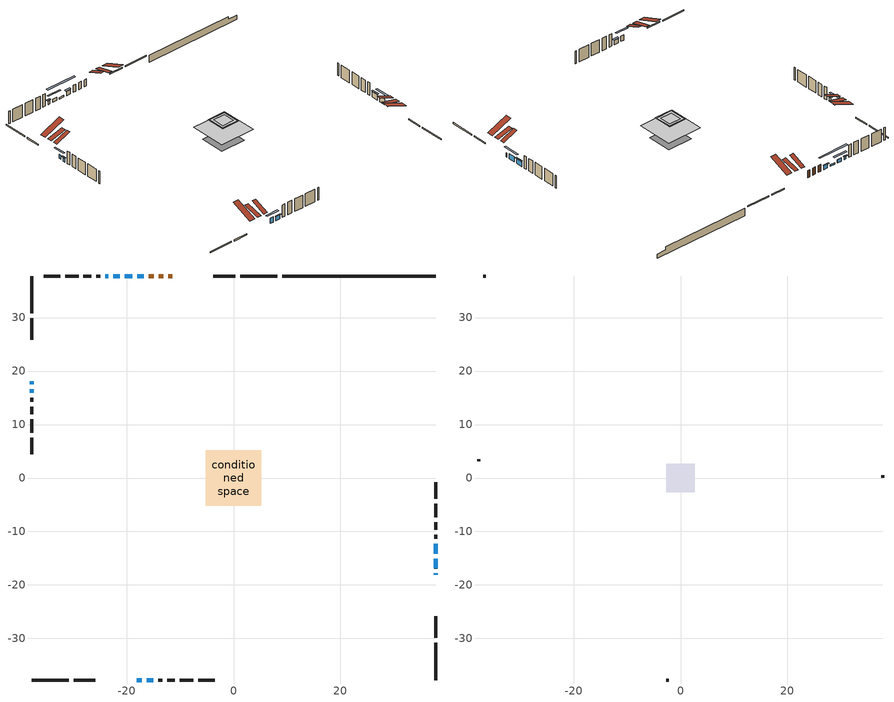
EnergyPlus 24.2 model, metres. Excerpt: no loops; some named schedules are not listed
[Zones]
conditioned space
 floor outside (Floor1 construction): -2.36,-2.36 -2.36,2.36 2.36,2.36 2.36,-2.36 z0.61
 floor adiabatic (AdiabaticFloorConstruction): -5.15,-5.15 -5.15,5.15 5.15,5.15 5.15,-5.15 z1.83
 floor foundation (Slab1 construction): -3.67,-3.5 -3.67,3.5 3.67,3.5 3.67,-3.5 z-1.52
 wall outside (RimJoist1 construction): 8.19,37.77 1.22,37.77 / -37.77,-37.77 -30.8,-37.77 / -37.77,37.77 -37.77,30.8 / 37.77,-37.77 37.77,-30.8 z0.61:0.91
 wall outside (RimJoist2 construction): 0.29,37.77 -3.77,37.77 / -29.87,-37.77 -25.81,-37.77 / -37.77,29.87 -37.77,25.81 / 37.77,-29.87 37.77,-25.81 z0.61:0.91
 wall outside (AdiabaticWallConstruction 1): -11.47,37.77 -12.18,37.77 / -13.11,37.77 -14,37.77 / -14.93,37.77 -15.82,37.77 z0.61:2.64
 wall outside (AdiabaticWallConstruction): -16.74,37.77 -17.97,37.77 / -37.77,18.11 -37.77,17.49 / -16.26,-37.77 -15.04,-37.77 / -37.77,16.57 -37.77,15.96 / 37.77,-18.11 37.77,-17.85 z0.61:1.83; -18.11,-37.77 -17.19,-37.77 z0.61:2.14; -18.89,37.77 -20.32,37.77 z0.61:1.07; 37.77,-16.92 37.77,-15.09 / 37.77,-14.16 37.77,-12.33 z0.61:2.13; -21.24,37.77 -22.47,37.77 / -23.39,37.77 -24,37.77 z0.61:1.58
 wall outside (Wall1 construction): -24.93,37.77 -25.7,37.77 / -14.11,-37.77 -13.35,-37.77 / -37.77,15.03 -37.77,14.26 / 37.77,-11.41 37.77,-10.64 z0.61:4.27
 wall outside (Wall2 construction): -26.63,37.77 -28.05,37.77 / -12.42,-37.77 -10.99,-37.77 / -37.77,13.33 -37.77,11.91 / 37.77,-9.71 37.77,-8.28 z0.61:4.27
 wall outside (Wall3 construction): -28.98,37.77 -31.49,37.77 / -10.06,-37.77 -7.55,-37.77 / -37.77,10.98 -37.77,8.47 / 37.77,-7.36 37.77,-4.84 z0.61:4.27
 wall outside (Wall4 construction): -32.42,37.77 -35.5,37.77 / -6.62,-37.77 -3.55,-37.77 / -37.77,7.54 -37.77,4.46 / 37.77,-3.91 37.77,-0.84 z0.61:4.27
 wall foundation (FoundationWall1 construction): 9.12,37.77,-1.52 9.12,37.77,0.61 34.91,37.77,0.61 34.91,37.77,-0.25 37.77,37.77,-0.25 37.77,37.77,-1.52
 window (WindowConstruction): -16.75,37.77 -17.96,37.77 z0.61:1.83
 window (WindowConstruction 7): -18.11,-37.77 -17.19,-37.77 z0.61:2.13
 window (WindowConstruction 8): -37.77,18.11 -37.77,17.5 z0.61:1.83
 window (WindowConstruction 10): -18.89,37.77 -20.32,37.77 z0.61:1.07
 window (WindowConstruction 1): -16.26,-37.77 -15.04,-37.77 z0.61:1.83
 window (WindowConstruction 2): -37.77,16.57 -37.77,15.96 z0.61:1.83
 window (WindowConstruction 9): 37.77,-18.11 37.77,-17.85 z0.61:1.83
 window (WindowConstruction 3): 37.77,-16.92 37.77,-15.09 z0.61:2.13
 window (WindowConstruction 4): 37.77,-14.16 37.77,-12.33 z0.61:2.13
 window (WindowConstruction 5): -21.24,37.77 -22.46,37.77 z0.61:1.58
 window (WindowConstruction 6): -23.39,37.77 -24,37.77 z0.61:1.58
 door (Door): -11.48,37.77 -12.18,37.77 z0.61:2.64
 door (Door 1): -13.11,37.77 -14,37.77 z0.61:2.64
 door (Door 2): -14.93,37.77 -15.82,37.77 z0.61:2.64
 ceiling adiabatic (AdiabaticFloorConstruction): 5.15,-5.15 5.15,5.15 -5.15,5.15 -5.15,-5.15 z1.83
 roof outside (Roof5 construction): -10.55,37.77,4.27 -10.55,33.5,6.05 -9.39,33.5,6.05 -9.39,37.77,4.27; -19.03,-37.77,4.27 -19.03,-33.5,6.05 -20.19,-33.5,6.05 -20.19,-37.77,4.27; -37.77,19.03,4.27 -33.5,19.03,6.05 -33.5,20.19,6.05 -37.77,20.19,4.27; 37.77,-19.03,4.27 33.5,-19.03,6.05 33.5,-20.19,6.05 37.77,-20.19,4.27
attic - vented
 floor to conditioned space (Floor2 construction Reversed): -1.7,-1.7 -1.7,1.7 1.7,1.7 1.7,-1.7 z4.27
 floor to conditioned space (Floor3 construction Reversed): -2.36,-2.36 -2.36,2.36 2.36,2.36 2.36,-2.36 z4.27
 floor to conditioned space (Floor4 construction Reversed): -2.64,-2.64 -2.64,2.64 2.64,2.64 2.64,-2.64 z4.27
 wall outside (Wall5 construction): -36.43,37.77 -36.84,37.77 / -2.62,-37.77 -2.2,-37.77 / -37.77,3.53 -37.77,3.12 / 37.77,0.09 37.77,0.5 z0.61:4.27
 roof outside (Roof1 construction): -6.33,37.77,4.27 -6.33,31.73,6.78 -4.7,31.73,6.78 -4.7,37.77,4.27; -23.25,-37.77,4.27 -23.25,-31.73,6.78 -24.88,-31.73,6.78 -24.88,-37.77,4.27; -37.77,23.25,4.27 -31.73,23.25,6.78 -31.73,24.88,6.78 -37.77,24.88,4.27; 37.77,-23.25,4.27 31.73,-23.25,6.78 31.73,-24.88,6.78 37.77,-24.88,4.27
 roof outside (Roof2 construction): -8.46,37.77,4.27 -8.46,33.12,5.43 -7.26,33.12,5.43 -7.26,37.77,4.27; -21.12,-37.77,4.27 -21.12,-33.12,5.43 -22.32,-33.12,5.43 -22.32,-37.77,4.27; -37.77,21.12,4.27 -33.12,21.12,5.43 -33.12,22.32,5.43 -37.77,22.32,4.27; 37.77,-21.12,4.27 33.12,-21.12,5.43 33.12,-22.32,5.43 37.77,-22.32,4.27
shading: -18.17,37.77 -16.54,37.77 -16.54,38.18 -18.17,38.18 z2.03; -15.77,-37.77 -19.53,-37.77 -19.53,-38.18 -15.77,-38.18 z3.55; -37.77,16.08 -37.77,19.53 -38.18,19.53 -38.18,16.08 z3.25; -24.17,37.77 -15.03,37.77 -15.03,38.18 -24.17,38.18 z4.93; -14.84,-37.77 -16.46,-37.77 -16.46,-38.18 -14.84,-38.18 z2.03; -37.77,15.76 -37.77,16.77 -38.18,16.77 -38.18,15.76 z2.03; 37.77,-13.67 37.77,-18.34 38.18,-18.34 38.18,-13.67 z3.55; 37.77,-12.13 37.77,-14.36 38.18,-14.36 38.18,-12.13 z2.34; -23.88,37.77 -19.82,37.77 -19.82,38.18 -23.88,38.18 z3; -24.2,37.77 -23.19,37.77 -23.19,38.18 -24.2,38.18 z1.78
[Building]
Building 1: Terrain=Suburbs
[Site:Location]
Halifax Intl AP_NS: Latitude {deg}=44.88; Longitude {deg}=-63.51; Time Zone {hr}=-4; Elevation {m}=145; Keep Site Location Information=Yes
[Site:GroundTemperature:Shallow]
3.15511, 1.33576, 1.19006, 2.05344, 5.51939, 8.9692, 11.96, 13.8546, 14.0156, 12.4746, 9.56009, 6.2161
[Site:WaterMainsTemperature]
Calculation Method=Schedule; Temperature Schedule=mains temperature schedule
[Material] Roughness=Rough; Thermal Absorptance=0.9
Name | Thickness {m} | Conductivity {W/m-K} | Density {kg/m3} | Specific Heat {J/kg-K} | Solar Absorptance | Visible Absorptance
asphalt or fiberglass shingles | 0.00635 | 0.162714 | 1121.4 | 1465.45 | 0.4 | 0.4
ceiling loosefill ins | 0.254 | 0.0480833 | 16.02 | 1046.75 | 0.7 | 0.7
ceiling stud and cavity | 0.1397 | 0.502125 | 65.682 | 1177.47 | 0.7 | 0.7
ceiling stud and cavity 1 | 0.1397 | 0.283345 | 65.682 | 1177.47 | 0.7 | 0.7
ceiling stud and cavity 2 | 0.1397 | 0.0803822 | 65.682 | 1177.47 | 0.7 | 0.7
concrete 4.0 in. | 0.1016 | 1.803125 | 2242.8 | 837.4 | 0.7 | 0.7
concrete 8.0 in. | 0.2032 | 1.803125 | 2242.8 | 837.4 | 0.7 | 0.7
door material | 0.04445 | 0.0451087 | 512.64 | 1214.23 | 0.7 | 0.7
door material 1 | 0.04445 | 0.188738 | 512.64 | 1214.23 | 0.7 | 0.7
exterior vertical ins | 0.0369022 | 0.029427 | 32.04 | 1214.23 | 0.7 | 0.7
floor covering | 0.0127 | 0.0433444 | 54.468 | 1339.84 | 0.6 | 0.6
floor rigid ins; rim joist rigid ins; wall rigid ins | 0.051816 | 0.029427 | 32.04 | 1214.23 | 0.7 | 0.7
floor rigid ins 1; wall rigid ins 1 | 0.512978 | 0.029427 | 32.04 | 1214.23 | 0.7 | 0.7
floor stud and cavity | 0.1397 | 0.101689 | 92.3553 | 1139.71 | 0.7 | 0.7
floor stud and cavity 1 | 0.1397 | 1.75129 | 37.0049 | 1207.88 | 0.7 | 0.7
furniture material conditioned space 1 | 0.1524 | 0.115458 | 640.8 | 1214.23 | 0.6 | 0.6
gypsum board | 0.0127 | 0.160291 | 801 | 837.4 | 0.6 | 0.6
gypsum board 1 | 0.0127 | 0.160291 | 801 | 837.4 | 0.7 | 0.7
osb sheathing 0.5 in. | 0.0127 | 0.115458 | 512.64 | 1214.23 | 0.7 | 0.7
osb sheathing 0.75 in. | 0.01905 | 0.115458 | 512.64 | 1214.23 | 0.7 | 0.7
osb sheathing 2.0 in. | 0.0508 | 0.115458 | 512.64 | 1214.23 | 0.7 | 0.7
rim joist stud and cavity | 0.0508 | 0.177588 | 50.32683 | 1063.81 | 0.6 | 0.6
rim joist stud and cavity 1 | 0.0508 | 0.031373 | 125.044 | 1163.47 | 0.6 | 0.6
roof stud and cavity | 0.2032 | 0.688965 | 78.34581 | 1123.46 | 0.7 | 0.7
wall stud and cavity | 0.1397 | 0.197362 | 139.0536 | 1170.24 | 0.7 | 0.7
wall stud and cavity 1 | 0.1397 | 0.39278 | 139.0536 | 1170.24 | 0.7 | 0.7
wall stud and cavity 2 | 0.1397 | 0.0735294 | 139.0536 | 1170.24 | 0.7 | 0.7
wall stud and cavity 3 | 0.1397 | 0.201882 | 139.0536 | 1170.24 | 0.7 | 0.7
wall stud and cavity 4 | 0.0889 | 6.9971 | 50.32683 | 1063.81 | 0.6 | 0.6
wall stud and cavity 5 | 0.0889 | 0.380278 | 52.3479 | 1209.89 | 0.7 | 0.7
wall stud and cavity 6 | 0.0889 | 0.391764 | 83.0341 | 1211.67 | 0.7 | 0.7
wood siding | 0.0254 | 0.102417 | 544.68 | 1172.36 | 0.4 | 0.4
wood siding 1 | 0.00254 | 0.102417 | 544.68 | 1172.36 | 0.4 | 0.4
wood siding 2; wood siding 3; wood siding 4 | 0.0254 | 0.102417 | 544.68 | 1172.36 | 0.7 | 0.7
[WindowMaterial:SimpleGlazingSystem]
Name | U-Factor {W/m2-K} | Solar Heat Gain Coefficient
WindowMaterial | 2.98606 | 0.56
WindowMaterial 1 | 3.01842 | 0.5
WindowMaterial 2 | 2.89408 | 0.69
WindowMaterial 3 | 3.034891 | 0.47
WindowMaterial 4 | 2.97868 | 0.56
WindowMaterial 5 | 3.01161 | 0.56
WindowMaterial 6 | 2.75326 | 0.44
[Construction]
AdiabaticFloorConstruction: floor stud and cavity 1, floor rigid ins 1, osb sheathing 0.75 in., floor covering
AdiabaticWallConstruction: wood siding 3, wall rigid ins 1, wall stud and cavity 5, gypsum board
AdiabaticWallConstruction 1: wood siding 4, wall rigid ins 1, wall stud and cavity 5, gypsum board
Door: door material
Door 1; Door 2: door material 1
Floor1 construction: floor stud and cavity, floor rigid ins, osb sheathing 0.75 in., floor covering
Floor2 construction Reversed: gypsum board, ceiling stud and cavity, ceiling loosefill ins
Floor3 construction Reversed: gypsum board, ceiling stud and cavity 1, ceiling loosefill ins
Floor4 construction Reversed: gypsum board, ceiling stud and cavity 2
FoundationWall1 construction: concrete 8.0 in., gypsum board 1
furniture construction conditioned space 1: furniture material conditioned space 1
PartitionWallConstruction: gypsum board, wall stud and cavity 6, gypsum board
RimJoist1 construction: wood siding 2, rim joist stud and cavity
RimJoist2 construction: wood siding 2, rim joist rigid ins, osb sheathing 2.0 in., rim joist stud and cavity 1
Roof1 construction; Roof2 construction: asphalt or fiberglass shingles
Roof5 construction: asphalt or fiberglass shingles, osb sheathing 0.75 in., roof stud and cavity, gypsum board
Slab1 construction: concrete 4.0 in.
Wall1 construction: wood siding, osb sheathing 0.5 in., wall stud and cavity, gypsum board
Wall2 construction: wood siding, wall rigid ins, osb sheathing 0.5 in., wall stud and cavity 1, gypsum board
Wall3 construction: wood siding, osb sheathing 0.5 in., wall stud and cavity 2, gypsum board
Wall4 construction: wood siding, osb sheathing 0.5 in., wall stud and cavity 3, gypsum board
Wall5 construction: wood siding 1, wall stud and cavity 4
WindowConstruction; WindowConstruction 1: WindowMaterial
WindowConstruction 10: WindowMaterial 6
WindowConstruction 2; WindowConstruction 8: WindowMaterial 1
WindowConstruction 3; WindowConstruction 4: WindowMaterial 2
WindowConstruction 5; WindowConstruction 6: WindowMaterial 3
WindowConstruction 7: WindowMaterial 4
WindowConstruction 9: WindowMaterial 5
[Zone] Multiplier=1; Part of Total Floor Area=Yes
Name | Volume {m3}
attic - vented | 25.5992
conditioned space | 380.2
[Space]
Name | Zone | Volume {m3}
attic - vented 1 | attic - vented | 25.5992
conditioned space 1 | conditioned space | 380.2
[ZoneInfiltration:EffectiveLeakageArea]
infil attic - vented 1: Zone or Space=attic - vented 1; Schedule=Always On Discrete; Effective Air Leakage Area {cm2}=2213.37; Stack Coefficient=0.000429277; Wind Coefficient=1.39987e-05
[ZoneMixing]
whole house fan mix: Zone or Space=attic - vented; Schedule=Always On Continuous; Design Flow Rate Calculation Method=Flow/Zone; Design Flow Rate {m3/s}=0; Source Zone or Space=conditioned space
[SurfaceProperty:ExposedFoundationPerimeter]
Slab1: Exposed Perimeter Calculation Method=TotalExposedPerimeter; Total Exposed Perimeter {m}=28.652
[InternalMass] Zone or ZoneList=conditioned space; Space or SpaceList=conditioned space 1
Name | Construction | Surface Area {m2}
furniture mass conditioned space 1 | furniture construction conditioned space 1 | 71.7923
partition wall mass | PartitionWallConstruction | 179.481
[Lights]
interior lighting: Zone or ZoneList or Space or SpaceList=conditioned space 1; Schedule=interior lighting schedule; Design Level Calculation Method=LightingLevel; Lighting Level {W}=343.2; Return Air Fraction=0; Fraction Radiant=0.6; Fraction Visible=0.2; Fraction Replaceable=1
[People]
occupants: Zone or ZoneList or Space or SpaceList=conditioned space 1; Number of People Schedule=occupants schedule; Number of People Calculation Method=People; Number of People=3; Fraction Radiant=0.314171; Sensible Heat Fraction=0.56303; Activity Level Schedule=occupants activity schedule; Carbon Dioxide Generation Rate {m3/s-W}=0; Enable ASHRAE 55 Comfort Warnings=No; Mean Radiant Temperature Calculation Type=EnclosureAveraged
[ElectricEquipment] Zone or ZoneList or Space or SpaceList=conditioned space 1; Design Level Calculation Method=EquipmentLevel
Name | Schedule | Design Level {W} | Fraction Latent | Fraction Radiant | Fraction Lost
clothes dryer | clothes dryer schedule | 140.772 | 0.015 | 0.081 | 0.85
clothes washer | clothes washer schedule | 32.1985 | 0.03 | 0.162 | 0.7
cooking range | cooking range schedule | 215.147 | 0.08 | 0.432 | 0.2
dishwasher | dishwasher schedule | 66.8632 | 0.3 | 0.18 | 0.4
fridge | fridge schedule | 72.9452 | 0 | 0.6 | 0
mech vent bath fan 0 | mech vent bath fan 0 schedule | 25.1 | 0 | 0 | 1
mech vent house fan | mech vent house fan schedule | 0 | 0 | 0 | 1
mech vent house fan cfis | mech vent house fan cfis schedule | 0 | 0 | 0 | 0
misc plug loads | misc plug loads schedule | 494.7 | 0.045 | 0.513 | 0.1
whole house fan | Always On Discrete | 0 | 0 | 0 | 1
[OtherEquipment] Zone or ZoneList or Space or SpaceList=conditioned space 1; Design Level Calculation Method=EquipmentLevel
Name | Fuel Type | Schedule | Design Level {W} | Fraction Latent | Fraction Radiant | Fraction Lost
clothes dryer 1 | Electricity | clothes dryer schedule | 0 | 0.015 | 0.081 | 0.85
cooking range 1 | Electricity | cooking range schedule | 0 | 0.08 | 0.432 | 0.2
general water use latent | None | general water use schedule | 62.594 | 1 | 0 | 0
general water use sensible | None | general water use schedule | -61.6891 | 0 | 0.6 | 0
mech vent house fan latent load | None | Always On Discrete | 0 | 1 | 0 | 0
mech vent house fan sensible load | None | Always On Discrete | 0 | 0 | 0 | 0
water heater energy adjustment1 | FuelOilNo2 | Always On Discrete | 0.01 | 0 | 0 | 1
[ZoneInfiltration:DesignFlowRate] Zone or ZoneList or Space or SpaceList=conditioned space 1; Schedule=Always On Discrete; Design Flow Rate Calculation Method=Flow/Zone; Design Flow Rate {m3/s}=0
infil flow; natural vent flow; whole house fan flow
[Foundation:Kiva]
Foundation Kiva 1: Initial Indoor Air Temperature {C}=18; Wall Height Above Grade {m}=0.609996; Wall Depth Below Slab {m}=0.2032; Custom Block Material Name 1=exterior vertical ins; Custom Block Depth 1 {m}=2.13; Custom Block X Position 1 {m}=0.2159; Custom Block Z Position 1 {m}=0
[Foundation:Kiva:Settings]
Soil Conductivity {W/m-K}=0.849921; Soil Density {kg/m3}=1842.3; Soil Specific Heat {J/kg-K}=418.7; Ground Solar Absorptivity=0.9; Ground Thermal Absorptivity=0.9; Ground Surface Roughness {m}=0.03; Far-Field Width {m}=40; Deep-Ground Boundary Condition=ZeroFlux; Deep-Ground Depth {m}=40; Minimum Cell Dimension {m}=0.2; Maximum Cell Growth Coefficient=3; Simulation Timestep=Timestep
[Exterior:Lights]
exterior lighting: Schedule=exterior lighting schedule; Design Level {W}=75.6
[Schedule:Constant]
Name | Hourly Value
Always On Continuous; mech vent house fan schedule; mech vent house fan cfis schedule; Always On Discrete | 1
occupants activity schedule | 117.228
fridge schedule | 0
[Schedule:Week:Daily]
interior lighting schedule Week Rule - Jan1-Jan27: interior lighting schedule day, interior lighting schedule day, interior lighting schedule day, interior lighting schedule day, interior lighting schedule day, interior lighting schedule day, interior lighting schedule day, interior lighting schedule default day, interior lighting schedule default day, interior lighting schedule default day, interior lighting schedule default day, interior lighting schedule default day
interior lighting schedule Week Rule - Jan28-Feb3: interior lighting schedule day, interior lighting schedule day, interior lighting schedule day, interior lighting schedule day, interior lighting schedule day 1, interior lighting schedule day 1, interior lighting schedule day 1, interior lighting schedule default day, interior lighting schedule default day, interior lighting schedule default day, interior lighting schedule default day, interior lighting schedule default day
interior lighting schedule Week Rule - Feb4-Feb24: interior lighting schedule day 1, interior lighting schedule day 1, interior lighting schedule day 1, interior lighting schedule day 1, interior lighting schedule day 1, interior lighting schedule day 1, interior lighting schedule day 1, interior lighting schedule default day, interior lighting schedule default day, interior lighting schedule default day, interior lighting schedule default day, interior lighting schedule default day
interior lighting schedule Week Rule - Feb25-Mar3: interior lighting schedule day 1, interior lighting schedule day 1, interior lighting schedule day 1, interior lighting schedule day 1, interior lighting schedule day 2, interior lighting schedule day 2, interior lighting schedule day 2, interior lighting schedule default day, interior lighting schedule default day, interior lighting schedule default day, interior lighting schedule default day, interior lighting schedule default day
interior lighting schedule Week Rule - Mar4-Mar31: interior lighting schedule day 2, interior lighting schedule day 2, interior lighting schedule day 2, interior lighting schedule day 2, interior lighting schedule day 2, interior lighting schedule day 2, interior lighting schedule day 2, interior lighting schedule default day, interior lighting schedule default day, interior lighting schedule default day, interior lighting schedule default day, interior lighting schedule default day
interior lighting schedule Week Rule - Apr1-Apr28: interior lighting schedule day 3, interior lighting schedule day 3, interior lighting schedule day 3, interior lighting schedule day 3, interior lighting schedule day 3, interior lighting schedule day 3, interior lighting schedule day 3, interior lighting schedule default day, interior lighting schedule default day, interior lighting schedule default day, interior lighting schedule default day, interior lighting schedule default day
interior lighting schedule Week Rule - Apr29-May5: interior lighting schedule day 3, interior lighting schedule day 3, interior lighting schedule day 4, interior lighting schedule day 4, interior lighting schedule day 4, interior lighting schedule day 4, interior lighting schedule day 4, interior lighting schedule default day, interior lighting schedule default day, interior lighting schedule default day, interior lighting schedule default day, interior lighting schedule default day
interior lighting schedule Week Rule - May6-May26: interior lighting schedule day 4, interior lighting schedule day 4, interior lighting schedule day 4, interior lighting schedule day 4, interior lighting schedule day 4, interior lighting schedule day 4, interior lighting schedule day 4, interior lighting schedule default day, interior lighting schedule default day, interior lighting schedule default day, interior lighting schedule default day, interior lighting schedule default day
interior lighting schedule Week Rule - May27-Jun2: interior lighting schedule day 4, interior lighting schedule day 4, interior lighting schedule day 4, interior lighting schedule day 4, interior lighting schedule day 4, interior lighting schedule day 5, interior lighting schedule day 5, interior lighting schedule default day, interior lighting schedule default day, interior lighting schedule default day, interior lighting schedule default day, interior lighting schedule default day
interior lighting schedule Week Rule - Jun3-Jun30: interior lighting schedule day 5, interior lighting schedule day 5, interior lighting schedule day 5, interior lighting schedule day 5, interior lighting schedule day 5, interior lighting schedule day 5, interior lighting schedule day 5, interior lighting schedule default day, interior lighting schedule default day, interior lighting schedule default day, interior lighting schedule default day, interior lighting schedule default day
interior lighting schedule Week Rule - Jul1-Jul28: interior lighting schedule day 6, interior lighting schedule day 6, interior lighting schedule day 6, interior lighting schedule day 6, interior lighting schedule day 6, interior lighting schedule day 6, interior lighting schedule day 6, interior lighting schedule default day, interior lighting schedule default day, interior lighting schedule default day, interior lighting schedule default day, interior lighting schedule default day
interior lighting schedule Week Rule - Jul29-Aug4: interior lighting schedule day 6, interior lighting schedule day 6, interior lighting schedule day 6, interior lighting schedule day 7, interior lighting schedule day 7, interior lighting schedule day 7, interior lighting schedule day 7, interior lighting schedule default day, interior lighting schedule default day, interior lighting schedule default day, interior lighting schedule default day, interior lighting schedule default day
interior lighting schedule Week Rule - Aug5-Aug25: interior lighting schedule day 7, interior lighting schedule day 7, interior lighting schedule day 7, interior lighting schedule day 7, interior lighting schedule day 7, interior lighting schedule day 7, interior lighting schedule day 7, interior lighting schedule default day, interior lighting schedule default day, interior lighting schedule default day, interior lighting schedule default day, interior lighting schedule default day
interior lighting schedule Week Rule - Aug26-Sep1: interior lighting schedule day 7, interior lighting schedule day 7, interior lighting schedule day 7, interior lighting schedule day 7, interior lighting schedule day 7, interior lighting schedule day 7, interior lighting schedule day 8, interior lighting schedule default day, interior lighting schedule default day, interior lighting schedule default day, interior lighting schedule default day, interior lighting schedule default day
interior lighting schedule Week Rule - Sep2-Sep29: interior lighting schedule day 8, interior lighting schedule day 8, interior lighting schedule day 8, interior lighting schedule day 8, interior lighting schedule day 8, interior lighting schedule day 8, interior lighting schedule day 8, interior lighting schedule default day, interior lighting schedule default day, interior lighting schedule default day, interior lighting schedule default day, interior lighting schedule default day
interior lighting schedule Week Rule - Sep30-Oct6: interior lighting schedule day 8, interior lighting schedule day 9, interior lighting schedule day 9, interior lighting schedule day 9, interior lighting schedule day 9, interior lighting schedule day 9, interior lighting schedule day 9, interior lighting schedule default day, interior lighting schedule default day, interior lighting schedule default day, interior lighting schedule default day, interior lighting schedule default day
interior lighting schedule Week Rule - Oct7-Oct27: interior lighting schedule day 9, interior lighting schedule day 9, interior lighting schedule day 9, interior lighting schedule day 9, interior lighting schedule day 9, interior lighting schedule day 9, interior lighting schedule day 9, interior lighting schedule default day, interior lighting schedule default day, interior lighting schedule default day, interior lighting schedule default day, interior lighting schedule default day
interior lighting schedule Week Rule - Oct28-Nov3: interior lighting schedule day 9, interior lighting schedule day 9, interior lighting schedule day 9, interior lighting schedule day 9, interior lighting schedule day 10, interior lighting schedule day 10, interior lighting schedule day 10, interior lighting schedule default day, interior lighting schedule default day, interior lighting schedule default day, interior lighting schedule default day, interior lighting schedule default day
interior lighting schedule Week Rule - Nov4-Nov24: interior lighting schedule day 10, interior lighting schedule day 10, interior lighting schedule day 10, interior lighting schedule day 10, interior lighting schedule day 10, interior lighting schedule day 10, interior lighting schedule day 10, interior lighting schedule default day, interior lighting schedule default day, interior lighting schedule default day, interior lighting schedule default day, interior lighting schedule default day
interior lighting schedule Week Rule - Nov25-Dec1: interior lighting schedule day 10, interior lighting schedule day 10, interior lighting schedule day 10, interior lighting schedule day 10, interior lighting schedule day 10, interior lighting schedule day 10, interior lighting schedule day 11, interior lighting schedule default day, interior lighting schedule default day, interior lighting schedule default day, interior lighting schedule default day, interior lighting schedule default day
interior lighting schedule Week Rule - Dec2-Dec31: interior lighting schedule day 11, interior lighting schedule day 11, interior lighting schedule day 11, interior lighting schedule day 11, interior lighting schedule day 11, interior lighting schedule day 11, interior lighting schedule day 11, interior lighting schedule default day, interior lighting schedule default day, interior lighting schedule default day, interior lighting schedule default day, interior lighting schedule default day
occupants schedule Week Rule - Jan1-Dec31: occupants schedule day, occupants schedule day, occupants schedule day, occupants schedule day, occupants schedule day, occupants schedule day, occupants schedule day, occupants schedule default day, occupants schedule default day, occupants schedule default day, occupants schedule default day, occupants schedule default day
clothes dryer schedule Week Rule - Jan1-Dec31: clothes dryer schedule day, clothes dryer schedule day, clothes dryer schedule day, clothes dryer schedule day, clothes dryer schedule day, clothes dryer schedule day, clothes dryer schedule day, clothes dryer schedule default day, clothes dryer schedule default day, clothes dryer schedule default day, clothes dryer schedule default day, clothes dryer schedule default day
clothes washer schedule Week Rule - Jan1-Dec31: clothes washer schedule day, clothes washer schedule day, clothes washer schedule day, clothes washer schedule day, clothes washer schedule day, clothes washer schedule day, clothes washer schedule day, clothes washer schedule default day, clothes washer schedule default day, clothes washer schedule default day, clothes washer schedule default day, clothes washer schedule default day
cooking range schedule Week Rule - Jan1-Dec31: cooking range schedule day, cooking range schedule day, cooking range schedule day, cooking range schedule day, cooking range schedule day, cooking range schedule day, cooking range schedule day, cooking range schedule default day, cooking range schedule default day, cooking range schedule default day, cooking range schedule default day, cooking range schedule default day
dishwasher schedule Week Rule - Jan1-Dec31: dishwasher schedule day, dishwasher schedule day, dishwasher schedule day, dishwasher schedule day, dishwasher schedule day, dishwasher schedule day, dishwasher schedule day, dishwasher schedule default day, dishwasher schedule default day, dishwasher schedule default day, dishwasher schedule default day, dishwasher schedule default day
mech vent bath fan 0 schedule Week Rule - Jan1-Dec31: mech vent bath fan 0 schedule day, mech vent bath fan 0 schedule day, mech vent bath fan 0 schedule day, mech vent bath fan 0 schedule day, mech vent bath fan 0 schedule day, mech vent bath fan 0 schedule day, mech vent bath fan 0 schedule day, mech vent bath fan 0 schedule default day, mech vent bath fan 0 schedule default day, mech vent bath fan 0 schedule default day, mech vent bath fan 0 schedule default day, mech vent bath fan 0 schedule default day
misc plug loads schedule Week Rule - Jan1-Dec31: misc plug loads schedule day, misc plug loads schedule day, misc plug loads schedule day, misc plug loads schedule day, misc plug loads schedule day, misc plug loads schedule day, misc plug loads schedule day, misc plug loads schedule default day, misc plug loads schedule default day, misc plug loads schedule default day, misc plug loads schedule default day, misc plug loads schedule default day
general water use schedule Week Rule - Jan1-Dec31: general water use schedule day, general water use schedule day, general water use schedule day, general water use schedule day, general water use schedule day, general water use schedule day, general water use schedule day, general water use schedule default day, general water use schedule default day, general water use schedule default day, general water use schedule default day, general water use schedule default day
exterior lighting schedule Week Rule - Jan1-Jan27: exterior lighting schedule day, exterior lighting schedule day, exterior lighting schedule day, exterior lighting schedule day, exterior lighting schedule day, exterior lighting schedule day, exterior lighting schedule day, exterior lighting schedule default day, exterior lighting schedule default day, exterior lighting schedule default day, exterior lighting schedule default day, exterior lighting schedule default day
exterior lighting schedule Week Rule - Jan28-Feb3: exterior lighting schedule day, exterior lighting schedule day, exterior lighting schedule day, exterior lighting schedule day, exterior lighting schedule day 1, exterior lighting schedule day 1, exterior lighting schedule day 1, exterior lighting schedule default day, exterior lighting schedule default day, exterior lighting schedule default day, exterior lighting schedule default day, exterior lighting schedule default day
exterior lighting schedule Week Rule - Feb4-Feb24: exterior lighting schedule day 1, exterior lighting schedule day 1, exterior lighting schedule day 1, exterior lighting schedule day 1, exterior lighting schedule day 1, exterior lighting schedule day 1, exterior lighting schedule day 1, exterior lighting schedule default day, exterior lighting schedule default day, exterior lighting schedule default day, exterior lighting schedule default day, exterior lighting schedule default day
exterior lighting schedule Week Rule - Feb25-Mar3: exterior lighting schedule day 1, exterior lighting schedule day 1, exterior lighting schedule day 1, exterior lighting schedule day 1, exterior lighting schedule day 2, exterior lighting schedule day 2, exterior lighting schedule day 2, exterior lighting schedule default day, exterior lighting schedule default day, exterior lighting schedule default day, exterior lighting schedule default day, exterior lighting schedule default day
exterior lighting schedule Week Rule - Mar4-Mar31: exterior lighting schedule day 2, exterior lighting schedule day 2, exterior lighting schedule day 2, exterior lighting schedule day 2, exterior lighting schedule day 2, exterior lighting schedule day 2, exterior lighting schedule day 2, exterior lighting schedule default day, exterior lighting schedule default day, exterior lighting schedule default day, exterior lighting schedule default day, exterior lighting schedule default day
exterior lighting schedule Week Rule - Apr1-Apr28: exterior lighting schedule day 3, exterior lighting schedule day 3, exterior lighting schedule day 3, exterior lighting schedule day 3, exterior lighting schedule day 3, exterior lighting schedule day 3, exterior lighting schedule day 3, exterior lighting schedule default day, exterior lighting schedule default day, exterior lighting schedule default day, exterior lighting schedule default day, exterior lighting schedule default day
exterior lighting schedule Week Rule - Apr29-May5: exterior lighting schedule day 3, exterior lighting schedule day 3, exterior lighting schedule day 4, exterior lighting schedule day 4, exterior lighting schedule day 4, exterior lighting schedule day 4, exterior lighting schedule day 4, exterior lighting schedule default day, exterior lighting schedule default day, exterior lighting schedule default day, exterior lighting schedule default day, exterior lighting schedule default day
exterior lighting schedule Week Rule - May6-May26: exterior lighting schedule day 4, exterior lighting schedule day 4, exterior lighting schedule day 4, exterior lighting schedule day 4, exterior lighting schedule day 4, exterior lighting schedule day 4, exterior lighting schedule day 4, exterior lighting schedule default day, exterior lighting schedule default day, exterior lighting schedule default day, exterior lighting schedule default day, exterior lighting schedule default day
exterior lighting schedule Week Rule - May27-Jun2: exterior lighting schedule day 4, exterior lighting schedule day 4, exterior lighting schedule day 4, exterior lighting schedule day 4, exterior lighting schedule day 4, exterior lighting schedule day 5, exterior lighting schedule day 5, exterior lighting schedule default day, exterior lighting schedule default day, exterior lighting schedule default day, exterior lighting schedule default day, exterior lighting schedule default day
exterior lighting schedule Week Rule - Jun3-Jun30: exterior lighting schedule day 5, exterior lighting schedule day 5, exterior lighting schedule day 5, exterior lighting schedule day 5, exterior lighting schedule day 5, exterior lighting schedule day 5, exterior lighting schedule day 5, exterior lighting schedule default day, exterior lighting schedule default day, exterior lighting schedule default day, exterior lighting schedule default day, exterior lighting schedule default day
[Schedule:Year]
interior lighting schedule: interior lighting schedule Week Rule - Jan1-Jan27, 1, 1, 1, 27, interior lighting schedule Week Rule - Jan28-Feb3, 1, 28, 2, 3, interior lighting schedule Week Rule - Feb4-Feb24, 2, 4, 2, 24, interior lighting schedule Week Rule - Feb25-Mar3, 2, 25, 3, 3, interior lighting schedule Week Rule - Mar4-Mar31, 3, 4, 3, 31, interior lighting schedule Week Rule - Apr1-Apr28, 4, 1, 4, 28, interior lighting schedule Week Rule - Apr29-May5, 4, 29, 5, 5, interior lighting schedule Week Rule - May6-May26, 5, 6, 5, 26, interior lighting schedule Week Rule - May27-Jun2, 5, 27, 6, 2, interior lighting schedule Week Rule - Jun3-Jun30, 6, 3, 6, 30, interior lighting schedule Week Rule - Jul1-Jul28, 7, 1, 7, 28, interior lighting schedule Week Rule - Jul29-Aug4, 7, 29, 8, 4, interior lighting schedule Week Rule - Aug5-Aug25, 8, 5, 8, 25, interior lighting schedule Week Rule - Aug26-Sep1, 8, 26, 9, 1, interior lighting schedule Week Rule - Sep2-Sep29, 9, 2, 9, 29, interior lighting schedule Week Rule - Sep30-Oct6, 9, 30, 10, 6, interior lighting schedule Week Rule - Oct7-Oct27, 10, 7, 10, 27, interior lighting schedule Week Rule - Oct28-Nov3, 10, 28, 11, 3, interior lighting schedule Week Rule - Nov4-Nov24, 11, 4, 11, 24, interior lighting schedule Week Rule - Nov25-Dec1, 11, 25, 12, 1, interior lighting schedule Week Rule - Dec2-Dec31, 12, 2, 12, 31
occupants schedule: occupants schedule Week Rule - Jan1-Dec31, 1, 1, 12, 31
clothes dryer schedule: clothes dryer schedule Week Rule - Jan1-Dec31, 1, 1, 12, 31
clothes washer schedule: clothes washer schedule Week Rule - Jan1-Dec31, 1, 1, 12, 31
cooking range schedule: cooking range schedule Week Rule - Jan1-Dec31, 1, 1, 12, 31
dishwasher schedule: dishwasher schedule Week Rule - Jan1-Dec31, 1, 1, 12, 31
mech vent bath fan 0 schedule: mech vent bath fan 0 schedule Week Rule - Jan1-Dec31, 1, 1, 12, 31
misc plug loads schedule: misc plug loads schedule Week Rule - Jan1-Dec31, 1, 1, 12, 31
general water use schedule: general water use schedule Week Rule - Jan1-Dec31, 1, 1, 12, 31
exterior lighting schedule: exterior lighting schedule Week Rule - Jan1-Jan27, 1, 1, 1, 27, exterior lighting schedule Week Rule - Jan28-Feb3, 1, 28, 2, 3, exterior lighting schedule Week Rule - Feb4-Feb24, 2, 4, 2, 24, exterior lighting schedule Week Rule - Feb25-Mar3, 2, 25, 3, 3, exterior lighting schedule Week Rule - Mar4-Mar31, 3, 4, 3, 31, exterior lighting schedule Week Rule - Apr1-Apr28, 4, 1, 4, 28, exterior lighting schedule Week Rule - Apr29-May5, 4, 29, 5, 5, exterior lighting schedule Week Rule - May6-May26, 5, 6, 5, 26, exterior lighting schedule Week Rule - May27-Jun2, 5, 27, 6, 2, exterior lighting schedule Week Rule - Jun3-Jun30, 6, 3, 6, 30, exterior lighting schedule Week Rule - Jul1-Jul28, 7, 1, 7, 28, exterior lighting schedule Week Rule - Jul29-Aug4, 7, 29, 8, 4, exterior lighting schedule Week Rule - Aug5-Aug25, 8, 5, 8, 25, exterior lighting schedule Week Rule - Aug26-Sep1, 8, 26, 9, 1, exterior lighting schedule Week Rule - Sep2-Sep29, 9, 2, 9, 29, exterior lighting schedule Week Rule - Sep30-Oct6, 9, 30, 10, 6, exterior lighting schedule Week Rule - Oct7-Oct27, 10, 7, 10, 27, exterior lighting schedule Week Rule - Oct28-Nov3, 10, 28, 11, 3, exterior lighting schedule Week Rule - Nov4-Nov24, 11, 4, 11, 24, exterior lighting schedule Week Rule - Nov25-Dec1, 11, 25, 12, 1, exterior lighting schedule Week Rule - Dec2-Dec31, 12, 2, 12, 31
[Schedule:Compact]
mains temperature schedule: Through: 01/01, For: AllDays, Until: 24:00, 7.41, Through: 01/02, For: AllDays, Until: 24:00, 7.34833, Through: 01/03, For: AllDays, Until: 24:00, 7.28778, Through: 01/04, For: AllDays, Until: 24:00, 7.22889, Through: 01/05, For: AllDays, Until: 24:00, 7.17056, Through: 01/06, For: AllDays, Until: 24:00, 7.11333, Through: 01/07, For: AllDays, Until: 24:00, 7.05722, Through: 01/08, For: AllDays, Until: 24:00, 7.00167, Through: 01/09, For: AllDays, Until: 24:00, 6.94778, Through: 01/10, For: AllDays, Until: 24:00, 6.895, Through: 01/11, For: AllDays, Until: 24:00, 6.84333, Through: 01/12, For: AllDays, Until: 24:00, 6.79278, Through: 01/13, For: AllDays, Until: 24:00, 6.74389, Through: 01/14, For: AllDays, Until: 24:00, 6.69556, Through: 01/15, For: AllDays, Until: 24:00, 6.64889, Through: 01/16, For: AllDays, Until: 24:00, 6.60278, Through: 01/17, For: AllDays, Until: 24:00, 6.55833, Through: 01/18, For: AllDays, Until: 24:00, 6.515, Through: 01/19, For: AllDays, Until: 24:00, 6.47333, Through: 01/20, For: AllDays, Until: 24:00, 6.43278, Through: 01/21, For: AllDays, Until: 24:00, 6.39333, Through: 01/22, For: AllDays, Until: 24:00, 6.355, Through: 01/23, For: AllDays, Until: 24:00, 6.31833, Through: 01/24, For: AllDays, Until: 24:00, 6.28278, Through: 01/25, For: AllDays, Until: 24:00, 6.24889, Through: 01/26, For: AllDays, Until: 24:00, 6.21611, Through: 01/27, For: AllDays, Until: 24:00, 6.18444, Through: 01/28, For: AllDays, Until: 24:00, 6.15444, Through: 01/29, For: AllDays, Until: 24:00, 6.12556, Through: 01/30, For: AllDays, Until: 24:00, 6.09833, Through: 01/31, For: AllDays, Until: 24:00, 6.07222, Through: 02/01, For: AllDays, Until: 24:00, 6.04778, Through: 02/02, For: AllDays, Until: 24:00, 6.02444, Through: 02/03, For: AllDays, Until: 24:00, 6.00278, Through: 02/04, For: AllDays, Until: 24:00, 5.98222, Through: 02/05, For: AllDays, Until: 24:00, 5.96333, Through: 02/06, For: AllDays, Until: 24:00, 5.94556, Through: 02/07, For: AllDays, Until: 24:00, 5.92944, Through: 02/08, For: AllDays, Until: 24:00, 5.915, Through: 02/09, For: AllDays, Until: 24:00, 5.90167, Through: 02/10, For: AllDays, Until: 24:00, 5.89, Through: 02/11, For: AllDays, Until: 24:00, 5.87944, Through: 02/12, For: AllDays, Until: 24:00, 5.87056, Through: 02/13, For: AllDays, Until: 24:00, 5.86333, Through: 02/14, For: AllDays, Until: 24:00, 5.85722, Through: 02/15, For: AllDays, Until: 24:00, 5.85278, Through: 02/16, For: AllDays, Until: 24:00, 5.84944, Through: 02/17, For: AllDays, Until: 24:00, 5.84833, Through: 02/18, For: AllDays, Until: 24:00, 5.84778, Through: 02/19, For: AllDays, Until: 24:00, 5.84944, Through: 02/20, For: AllDays, Until: 24:00, 5.85167, Through: 02/21, For: AllDays, Until: 24:00, 5.85611, Through: 02/22, For: AllDays, Until: 24:00, 5.86167, Through: 02/23, For: AllDays, Until: 24:00, 5.86889, Through: 02/24, For: AllDays, Until: 24:00, 5.87722, Through: 02/25, For: AllDays, Until: 24:00, 5.88722, Through: 02/26, For: AllDays, Until: 24:00, 5.89889, Through: 02/27, For: AllDays, Until: 24:00, 5.91167, Through: 02/28, For: AllDays, Until: 24:00, 5.92611, Through: 03/01, For: AllDays, Until: 24:00, 5.94222, Through: 03/02, For: AllDays, Until: 24:00, 5.95944, Through: 03/03, For: AllDays, Until: 24:00, 5.97778, Through: 03/04, For: AllDays, Until: 24:00, 5.99778, Through: 03/05, For: AllDays, Until: 24:00, 6.01944, Through: 03/06, For: AllDays, Until: 24:00, 6.04222, Through: 03/07, For: AllDays, Until: 24:00, 6.06667, Through: 03/08, For: AllDays, Until: 24:00, 6.09222, Through: 03/09, For: AllDays, Until: 24:00, 6.11944, Through: 03/10, For: AllDays, Until: 24:00, 6.14778, Through: 03/11, For: AllDays, Until: 24:00, 6.17722, Through: 03/12, For: AllDays, Until: 24:00, 6.20833, Through: 03/13, For: AllDays, Until: 24:00, 6.24111, Through: 03/14, For: AllDays, Until: 24:00, 6.275, Through: 03/15, For: AllDays, Until: 24:00, 6.31, Through: 03/16, For: AllDays, Until: 24:00, 6.34667, Through: 03/17, For: AllDays, Until: 24:00, 6.38444, Through: 03/18, For: AllDays, Until: 24:00, 6.42333, Through: 03/19, For: AllDays, Until: 24:00, 6.46389, Through: 03/20, For: AllDays, Until: 24:00, 6.50556, Through: 03/21, For: AllDays, Until: 24:00, 6.54833, Through: 03/22, For: AllDays, Until: 24:00, 6.59278, Through: 03/23, For: AllDays, Until: 24:00, 6.63833, Through: 03/24, For: AllDays, Until: 24:00, 6.685, Through: 03/25, For: AllDays, Until: 24:00, 6.73278, Through: 03/26, For: AllDays, Until: 24:00, 6.78167, Through: 03/27, For: AllDays, Until: 24:00, 6.83167, Through: 03/28, For: AllDays, Until: 24:00, 6.88333, Through: 03/29, For: AllDays, Until: 24:00, 6.93611, Through: 03/30, For: AllDays, Until: 24:00, 6.98944, Through: 03/31, For: AllDays, Until: 24:00, 7.04444, Through: 04/01, For: AllDays, Until: 24:00, 7.1, Through: 04/02, For: AllDays, Until: 24:00, 7.15722, Through: 04/03, For: AllDays, Until: 24:00, 7.21556, Through: 04/04, For: AllDays, Until: 24:00, 7.27444, Through: 04/05, For: AllDays, Until: 24:00, 7.33444, Through: 04/06, For: AllDays, Until: 24:00, 7.39556, Through: 04/07, For: AllDays, Until: 24:00, 7.45778, Through: 04/08, For: AllDays, Until: 24:00, 7.52111, Through: 04/09, For: AllDays, Until: 24:00, 7.585, Through: 04/10, For: AllDays, Until: 24:00, 7.65, Through: 04/11, For: AllDays, Until: 24:00, 7.71611, Through: 04/12, For: AllDays, Until: 24:00, 7.78333, Through: 04/13, For: AllDays, Until: 24:00, 7.85111, Through: 04/14, For: AllDays, Until: 24:00, 7.91944, Through: 04/15, For: AllDays, Until: 24:00, 7.98889, Through: 04/16, For: AllDays, Until: 24:00, 8.05944, Through: 04/17, For: AllDays, Until: 24:00, 8.13056, Through: 04/18, For: AllDays, Until: 24:00, 8.20222, Through: 04/19, For: AllDays, Until: 24:00, 8.275, Through: 04/20, For: AllDays, Until: 24:00, 8.34833, Through: 04/21, For: AllDays, Until: 24:00, 8.42222, Through: 04/22, For: AllDays, Until: 24:00, 8.49722, Through: 04/23, For: AllDays, Until: 24:00, 8.57278, Through: 04/24, For: AllDays, Until: 24:00, 8.64889, Through: 04/25, For: AllDays, Until: 24:00, 8.72556, Through: 04/26, For: AllDays, Until: 24:00, 8.80278, Through: 04/27, For: AllDays, Until: 24:00, 8.88111, Through: 04/28, For: AllDays, Until: 24:00, 8.95944, Through: 04/29, For: AllDays, Until: 24:00, 9.03833, Through: 04/30, For: AllDays, Until: 24:00, 9.11778, Through: 05/01, For: AllDays, Until: 24:00, 9.19778, Through: 05/02, For: AllDays, Until: 24:00, 9.27833, Through: 05/03, For: AllDays, Until: 24:00, 9.35944, Through: 05/04, For: AllDays, Until: 24:00, 9.44056, Through: 05/05, For: AllDays, Until: 24:00, 9.52278, Through: 05/06, For: AllDays, Until: 24:00, 9.60444, Through: 05/07, For: AllDays, Until: 24:00, 9.68722, Through: 05/08, For: AllDays, Until: 24:00, 9.77, Through: 05/09, For: AllDays, Until: 24:00, 9.85278, Through: 05/10, For: AllDays, Until: 24:00, 9.93611, Through: 05/11, For: AllDays, Until: 24:00, 10.02, Through: 05/12, For: AllDays, Until: 24:00, 10.1039, Through: 05/13, For: AllDays, Until: 24:00, 10.1878, Through: 05/14, For: AllDays, Until: 24:00, 10.2722, Through: 05/15, For: AllDays, Until: 24:00, 10.3561, Through: 05/16, For: AllDays, Until: 24:00, 10.4406, Through: 05/17, For: AllDays, Until: 24:00, 10.5256, Through: 05/18, For: AllDays, Until: 24:00, 10.61, Through: 05/19, For: AllDays, Until: 24:00, 10.6944, Through: 05/20, For: AllDays, Until: 24:00, 10.7794, Through: 05/21, For: AllDays, Until: 24:00, 10.8639, Through: 05/22, For: AllDays, Until: 24:00, 10.9489, Through: 05/23, For: AllDays, Until: 24:00, 11.0333, Through: 05/24, For: AllDays, Until: 24:00, 11.1178, Through: 05/25, For: AllDays, Until: 24:00, 11.2022, Through: 05/26, For: AllDays, Until: 24:00, 11.2867, Through: 05/27, For: AllDays, Until: 24:00, 11.3711, Through: 05/28, For: AllDays, Until: 24:00, 11.455, Through: 05/29, For: AllDays, Until: 24:00, 11.5389, Through: 05/30, For: AllDays, Until: 24:00, 11.6222, Through: 05/31, For: AllDays, Until: 24:00, 11.7056, Through: 06/01, For: AllDays, Until: 24:00, 11.7883, Through: 06/02, For: AllDays, Until: 24:00, 11.8711, Through: 06/03, For: AllDays, Until: 24:00, 11.9539, Through: 06/04, For: AllDays, Until: 24:00, 12.0356, Through: 06/05, For: AllDays, Until: 24:00, 12.1172, Through: 06/06, For: AllDays, Until: 24:00, 12.1989, Through: 06/07, For: AllDays, Until: 24:00, 12.2794, Through: 06/08, For: AllDays, Until: 24:00, 12.36, Through: 06/09, For: AllDays, Until: 24:00, 12.44, Through: 06/10, For: AllDays, Until: 24:00, 12.5194, Through: 06/11, For: AllDays, Until: 24:00, 12.5983, Through: 06/12, For: AllDays, Until: 24:00, 12.6767, Through: 06/13, For: AllDays, Until: 24:00, 12.7544, Through: 06/14, For: AllDays, Until: 24:00, 12.8317, Through: 06/15, For: AllDays, Until: 24:00, 12.9083, Through: 06/16, For: AllDays, Until: 24:00, 12.9844, Through: 06/17, For: AllDays, Until: 24:00, 13.0594, Through: 06/18, For: AllDays, Until: 24:00, 13.1344, Through: 06/19, For: AllDays, Until: 24:00, 13.2083, Through: 06/20, For: AllDays, Until: 24:00, 13.2811, Through: 06/21, For: AllDays, Until: 24:00, 13.3539, Through: 06/22, For: AllDays, Until: 24:00, 13.4256, Through: 06/23, For: AllDays, Until: 24:00, 13.4967, Through: 06/24, For: AllDays, Until: 24:00, 13.5667, Through: 06/25, For: AllDays, Until: 24:00, 13.6361, Through: 06/26, For: AllDays, Until: 24:00, 13.7044, Through: 06/27, For: AllDays, Until: 24:00, 13.7717, Through: 06/28, For: AllDays, Until: 24:00, 13.8389, Through: 06/29, For: AllDays, Until: 24:00, 13.9044, Through: 06/30, For: AllDays, Until: 24:00, 13.9694, Through: 07/01, For: AllDays, Until: 24:00, 14.0333, Through: 07/02, For: AllDays, Until: 24:00, 14.0961, Through: 07/03, For: AllDays, Until: 24:00, 14.1583, Through: 07/04, For: AllDays, Until: 24:00, 14.2189, Through: 07/05, For: AllDays, Until: 24:00, 14.2789, Through: 07/06, For: AllDays, Until: 24:00, 14.3378, Through: 07/07, For: AllDays, Until: 24:00, 14.3956, Through: 07/08, For: AllDays, Until: 24:00, 14.4522, Through: 07/09, For: AllDays, Until: 24:00, 14.5083, Through: 07/10, For: AllDays, Until: 24:00, 14.5628, Through: 07/11, For: AllDays, Until: 24:00, 14.6161, Through: 07/12, For: AllDays, Until: 24:00, 14.6683, Through: 07/13, For: AllDays, Until: 24:00, 14.7194, Through: 07/14, For: AllDays, Until: 24:00, 14.7694, Through: 07/15, For: AllDays, Until: 24:00, 14.8183, Through: 07/16, For: AllDays, Until: 24:00, 14.8661, Through: 07/17, For: AllDays, Until: 24:00, 14.9122, Through: 07/18, For: AllDays, Until: 24:00, 14.9572, Through: 07/19, For: AllDays, Until: 24:00, 15.0011, Through: 07/20, For: AllDays, Until: 24:00, 15.0439, Through: 07/21, For: AllDays, Until: 24:00, 15.0856, Through: 07/22, For: AllDays, Until: 24:00, 15.1256, Through: 07/23, For: AllDays, Until: 24:00, 15.1644, Through: 07/24, For: AllDays, Until: 24:00, 15.2017, Through: 07/25, For: AllDays, Until: 24:00, 15.2383, Through: 07/26, For: AllDays, Until: 24:00, 15.2728, Through: 07/27, For: AllDays, Until: 24:00, 15.3067, Through: 07/28, For: AllDays, Until: 24:00, 15.3389, Through: 07/29, For: AllDays, Until: 24:00, 15.3694, Through: 07/30, For: AllDays, Until: 24:00, 15.3989, Through: 07/31, For: AllDays, Until: 24:00, 15.4272, Through: 08/01, For: AllDays, Until: 24:00, 15.4539, Through: 08/02, For: AllDays, Until: 24:00, 15.4794, Through: 08/03, For: AllDays, Until: 24:00, 15.5033, Through: 08/04, For: AllDays, Until: 24:00, 15.5261, Through: 08/05, For: AllDays, Until: 24:00, 15.5472, Through: 08/06, For: AllDays, Until: 24:00, 15.5667, Through: 08/07, For: AllDays, Until: 24:00, 15.585, Through: 08/08, For: AllDays, Until: 24:00, 15.6022, Through: 08/09, For: AllDays, Until: 24:00, 15.6172, Through: 08/10, For: AllDays, Until: 24:00, 15.6317, Through: 08/11, For: AllDays, Until: 24:00, 15.6439, Through: 08/12, For: AllDays, Until: 24:00, 15.655, Through: 08/13, For: AllDays, Until: 24:00, 15.665, Through: 08/14, For: AllDays, Until: 24:00, 15.6733, Through: 08/15, For: AllDays, Until: 24:00, 15.68, Through: 08/16, For: AllDays, Until: 24:00, 15.6856, Through: 08/17, For: AllDays, Until: 24:00, 15.6894, Through: 08/18, For: AllDays, Until: 24:00, 15.6917, Through: 08/19, For: AllDays, Until: 24:00, 15.6928, Through: 08/20, For: AllDays, Until: 24:00, 15.6922, Through: 08/21, For: AllDays, Until: 24:00, 15.69, Through: 08/22, For: AllDays, Until: 24:00, 15.6867, Through: 08/23, For: AllDays, Until: 24:00, 15.6822, Through: 08/24, For: AllDays, Until: 24:00, 15.6756, Through: 08/25, For: AllDays, Until: 24:00, 15.6678, Through: 08/26, For: AllDays, Until: 24:00, 15.6589, Through: 08/27, For: AllDays, Until: 24:00, 15.6478, Through: 08/28, For: AllDays, Until: 24:00, 15.6361, Through: 08/29, For: AllDays, Until: 24:00, 15.6222, Through: 08/30, For: AllDays, Until: 24:00, 15.6072, Through: 08/31, For: AllDays, Until: 24:00, 15.5911, Through: 09/01, For: AllDays, Until: 24:00, 15.5733, Through: 09/02, For: AllDays, Until: 24:00, 15.5539, Through: 09/03, For: AllDays, Until: 24:00, 15.5333, Through: 09/04, For: AllDays, Until: 24:00, 15.5111, Through: 09/05, For: AllDays, Until: 24:00, 15.4878, Through: 09/06, For: AllDays, Until: 24:00, 15.4628, Through: 09/07, For: AllDays, Until: 24:00, 15.4367, Through: 09/08, For: AllDays, Until: 24:00, 15.4089, Through: 09/09, For: AllDays, Until: 24:00, 15.38, Through: 09/10, For: AllDays, Until: 24:00, 15.3494, Through: 09/11, For: AllDays, Until: 24:00, 15.3178, Through: 09/12, For: AllDays, Until: 24:00, 15.2844, Through: 09/13, For: AllDays, Until: 24:00, 15.25, Through: 09/14, For: AllDays, Until: 24:00, 15.2144, Through: 09/15, For: AllDays, Until: 24:00, 15.1772, Through: 09/16, For: AllDays, Until: 24:00, 15.1389, Through: 09/17, For: AllDays, Until: 24:00, 15.0989, Through: 09/18, For: AllDays, Until: 24:00, 15.0583, Through: 09/19, For: AllDays, Until: 24:00, 15.0161, Through: 09/20, For: AllDays, Until: 24:00, 14.9722, Through: 09/21, For: AllDays, Until: 24:00, 14.9278, Through: 09/22, For: AllDays, Until: 24:00, 14.8817, Through: 09/23, For: AllDays, Until: 24:00, 14.8344, Through: 09/24, For: AllDays, Until: 24:00, 14.7861, Through: 09/25, For: AllDays, Until: 24:00, 14.7367, Through: 09/26, For: AllDays, Until: 24:00, 14.6861, Through: 09/27, For: AllDays, Until: 24:00, 14.6339, Through: 09/28, For: AllDays, Until: 24:00, 14.5811, Through: 09/29, For: AllDays, Until: 24:00, 14.5267, Through: 09/30, For: AllDays, Until: 24:00, 14.4717, Through: 10/01, For: AllDays, Until: 24:00, 14.415, Through: 10/02, For: AllDays, Until: 24:00, 14.3578, Through: 10/03, For: AllDays, Until: 24:00, 14.2989, Through: 10/04, For: AllDays, Until: 24:00, 14.2394, Through: 10/05, For: AllDays, Until: 24:00, 14.1789, Through: 10/06, For: AllDays, Until: 24:00, 14.1172, Through: 10/07, For: AllDays, Until: 24:00, 14.0544, Through: 10/08, For: AllDays, Until: 24:00, 13.9911, Through: 10/09, For: AllDays, Until: 24:00, 13.9267, Through: 10/10, For: AllDays, Until: 24:00, 13.8611, Through: 10/11, For: AllDays, Until: 24:00, 13.7944, Through: 10/12, For: AllDays, Until: 24:00, 13.7272, Through: 10/13, For: AllDays, Until: 24:00, 13.6594, Through: 10/14, For: AllDays, Until: 24:00, 13.59, Through: 10/15, For: AllDays, Until: 24:00, 13.5206, Through: 10/16, For: AllDays, Until: 24:00, 13.4494, Through: 10/17, For: AllDays, Until: 24:00, 13.3783, Through: 10/18, For: AllDays, Until: 24:00, 13.3061, Through: 10/19, For: AllDays, Until: 24:00, 13.2328, Through: 10/20, For: AllDays, Until: 24:00, 13.1594, Through: 10/21, For: AllDays, Until: 24:00, 13.085, Through: 10/22, For: AllDays, Until: 24:00, 13.01, Through: 10/23, For: AllDays, Until: 24:00, 12.9339, Through: 10/24, For: AllDays, Until: 24:00, 12.8578, Through: 10/25, For: AllDays, Until: 24:00, 12.7806, Through: 10/26, For: AllDays, Until: 24:00, 12.7028, Through: 10/27, For: AllDays, Until: 24:00, 12.625, Through: 10/28, For: AllDays, Until: 24:00, 12.5461, Through: 10/29, For: AllDays, Until: 24:00, 12.4667, Through: 10/30, For: AllDays, Until: 24:00, 12.3872, Through: 10/31, For: AllDays, Until: 24:00, 12.3067, Through: 11/01, For: AllDays, Until: 24:00, 12.2261, Through: 11/02, For: AllDays, Until: 24:00, 12.145, Through: 11/03, For: AllDays, Until: 24:00, 12.0633, Through: 11/04, For: AllDays, Until: 24:00, 11.9817, Through: 11/05, For: AllDays, Until: 24:00, 11.8994, Through: 11/06, For: AllDays, Until: 24:00, 11.8167, Through: 11/07, For: AllDays, Until: 24:00, 11.7339, Through: 11/08, For: AllDays, Until: 24:00, 11.6506, Through: 11/09, For: AllDays, Until: 24:00, 11.5672, Through: 11/10, For: AllDays, Until: 24:00, 11.4833, Through: 11/11, For: AllDays, Until: 24:00, 11.3994, Through: 11/12, For: AllDays, Until: 24:00, 11.315, Through: 11/13, For: AllDays, Until: 24:00, 11.2311, Through: 11/14, For: AllDays, Until: 24:00, 11.1467, Through: 11/15, For: AllDays, Until: 24:00, 11.0622, Through: 11/16, For: AllDays, Until: 24:00, 10.9772, Through: 11/17, For: AllDays, Until: 24:00, 10.8928, Through: 11/18, For: AllDays, Until: 24:00, 10.8083, Through: 11/19, For: AllDays, Until: 24:00, 10.7233, Through: 11/20, For: AllDays, Until: 24:00, 10.6389, Through: 11/21, For: AllDays, Until: 24:00, 10.5539, Through: 11/22, For: AllDays, Until: 24:00, 10.4694, Through: 11/23, For: AllDays, Until: 24:00, 10.385, Through: 11/24, For: AllDays, Until: 24:00, 10.3006, Through: 11/25, For: AllDays, Until: 24:00, 10.2161, Through: 11/26, For: AllDays, Until: 24:00, 10.1322, Through: 11/27, For: AllDays, Until: 24:00, 10.0483, Through: 11/28, For: AllDays, Until: 24:00, 9.96444, Through: 11/29, For: AllDays, Until: 24:00, 9.88111, Through: 11/30, For: AllDays, Until: 24:00, 9.79778, Through: 12/01, For: AllDays, Until: 24:00, 9.715, Through: 12/02, For: AllDays, Until: 24:00, 9.63278, Through: 12/03, For: AllDays, Until: 24:00, 9.55056, Through: 12/04, For: AllDays, Until: 24:00, 9.46833, Through: 12/05, For: AllDays, Until: 24:00, 9.38667, Through: 12/06, For: AllDays, Until: 24:00, 9.30611, Through: 12/07, For: AllDays, Until: 24:00, 9.225, Through: 12/08, For: AllDays, Until: 24:00, 9.145, Through: 12/09, For: AllDays, Until: 24:00, 9.065, Through: 12/10, For: AllDays, Until: 24:00, 8.98611, Through: 12/11, For: AllDays, Until: 24:00, 8.90722, Through: 12/12, For: AllDays, Until: 24:00, 8.82944, Through: 12/13, For: AllDays, Until: 24:00, 8.75167, Through: 12/14, For: AllDays, Until: 24:00, 8.675, Through: 12/15, For: AllDays, Until: 24:00, 8.59833, Through: 12/16, For: AllDays, Until: 24:00, 8.52278, Through: 12/17, For: AllDays, Until: 24:00, 8.44778, Through: 12/18, For: AllDays, Until: 24:00, 8.37333, Through: 12/19, For: AllDays, Until: 24:00, 8.29944, Through: 12/20, For: AllDays, Until: 24:00, 8.22667, Through: 12/21, For: AllDays, Until: 24:00, 8.15444, Through: 12/22, For: AllDays, Until: 24:00, 8.08333, Through: 12/23, For: AllDays, Until: 24:00, 8.01278, Through: 12/24, For: AllDays, Until: 24:00, 7.94278, Through: 12/25, For: AllDays, Until: 24:00, 7.87389, Through: 12/26, For: AllDays, Until: 24:00, 7.80611, Through: 12/27, For: AllDays, Until: 24:00, 7.73889, Through: 12/28, For: AllDays, Until: 24:00, 7.67222, Through: 12/29, For: AllDays, Until: 24:00, 7.60722, Through: 12/30, For: AllDays, Until: 24:00, 7.54278, Through: 12/31, For: AllDays, Until: 24:00, 7.47944
